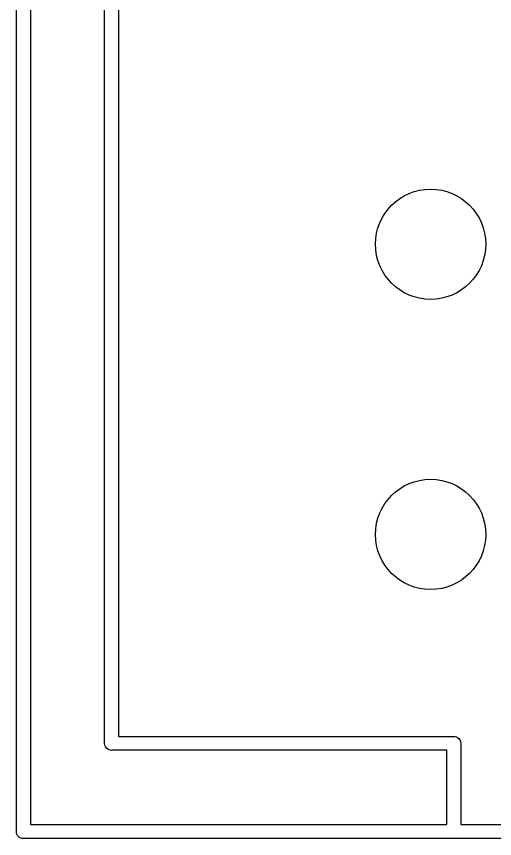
# Model space of a CAD drawing. Extents: x 140.2 to 175.1, y -102.6 to -62.2.
# Drawn here: x 167.5 to 171.62, y -93.93 to -86.85 of the extents above; entities that cross this region are included whole.
import ezdxf

# ---------------------------------------------------------------- set-up
doc = ezdxf.new("R2010")
doc.units = 0
doc.layers.add('BLACK', color=7, linetype='CONTINUOUS')

msp = doc.modelspace()

# ---------------------------------------------------------------- linework, layer by layer
at = {"layer": 'BLACK', "linetype": 'CONTINUOUS'}
for p, q in [((167.499, -93.8701), (167.499, -83.756)), ((167.619, -83.813), (167.619, -93.813)), ((168.259, -88.8101), (168.259, -84.5159)), ((168.379, -84.573), (168.379, -93.053)), ((168.259, -93.1101), (168.259, -88.8101)), ((168.379, -93.053), (171.266, -93.053)), ((171.266, -93.053), (171.269, -93.0527)), ((171.269, -93.0527), (171.272, -93.053)), ((171.272, -93.053), (171.281, -93.0539)), ((171.281, -93.0539), (171.292, -93.0573)), ((171.292, -93.0573), (171.302, -93.0629)), ((171.302, -93.0629), (171.312, -93.0704)), ((168.259, -93.113), (168.259, -93.1101)), ((168.26, -93.1248), (168.259, -93.113)), ((168.263, -93.1361), (168.26, -93.1248)), ((168.266, -93.1409), (168.263, -93.1361)), ((171.312, -93.0704), (171.319, -93.0795)), ((171.319, -93.0795), (171.325, -93.0899)), ((171.325, -93.0899), (171.328, -93.1012)), ((171.328, -93.1012), (171.329, -93.113)), ((171.329, -93.113), (171.329, -93.1159)), ((171.329, -93.1159), (171.329, -93.813)), ((168.269, -93.1465), (168.266, -93.1409)), ((168.276, -93.1556), (168.269, -93.1465)), ((168.286, -93.1631), (168.276, -93.1556)), ((168.296, -93.1687), (168.286, -93.1631)), ((168.307, -93.1721), (168.296, -93.1687)), ((168.319, -93.1733), (168.307, -93.1721)), ((168.322, -93.173), (168.319, -93.1733)), ((171.209, -93.173), (168.322, -93.173)), ((171.209, -93.813), (171.209, -93.173)), ((167.619, -93.813), (171.209, -93.813)), ((171.329, -93.813), (172.709, -93.813)), ((167.499, -93.873), (167.499, -93.8701)), ((167.5, -93.8848), (167.499, -93.873)), ((167.503, -93.8961), (167.5, -93.8848)), ((167.508, -93.9056), (167.503, -93.8961)), ((167.509, -93.9065), (167.508, -93.9056)), ((167.516, -93.9156), (167.509, -93.9065)), ((167.526, -93.9231), (167.516, -93.9156)), ((167.536, -93.9287), (167.526, -93.9231)), ((167.547, -93.9321), (167.536, -93.9287)), ((167.559, -93.9333), (167.547, -93.9321)), ((167.562, -93.933), (167.559, -93.9333)), ((173.526, -93.933), (167.562, -93.933))]:
    msp.add_line(p, q, dxfattribs=at)
at = {"layer": 'BLACK'}
for centre in [(171.069, -88.813), (171.069, -91.313)]:
    msp.add_circle(centre, 0.475, dxfattribs=at)

doc.saveas('drawing.dxf')
